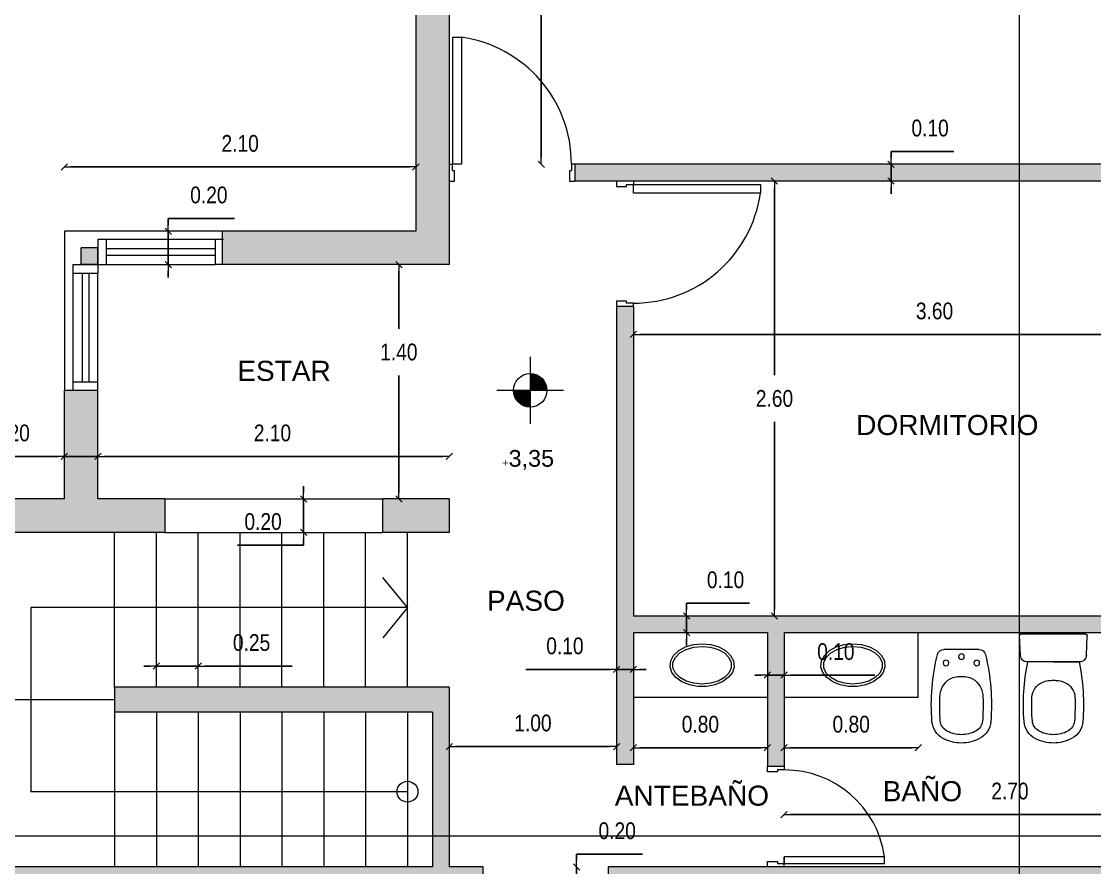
# Model space of a CAD drawing. Header units: millimetres. Extents: x 337 to 1167, y 242 to 575.
# Drawn here: x 545.56 to 551.97, y 298.51 to 303.57 of the extents above; entities that cross this region are included whole.
import ezdxf

# ---------------------------------------------------------------- set-up
doc = ezdxf.new("R2010")
doc.units = ezdxf.units.MM
doc.layers.get('0').update_dxf_attribs({"lineweight": 5})
doc.layers.get('Defpoints').update_dxf_attribs({"lineweight": 5})
for name, color, linetype, lineweight in [('0-PB-SANITARIOS', 9, 'Continuous', 5), ('01', 1, 'Continuous', 5), ('cotas', 7, 'Continuous', 5), ('MUROS', 4, 'Continuous', 20), ('PRESENTACION ANTEPROYECTO', 7, 'Continuous', 5), ('sanitarios', 1, 'Continuous', 5), ('trama', 9, 'Continuous', 25)]:
    doc.layers.add(name, color=color, linetype=linetype, lineweight=lineweight)
doc.styles.add('GENERATED_STYLE_13', font='')
doc.styles.add('GENERATED_STYLE_14', font='arial.ttf')
doc.styles.get('GENERATED_STYLE_13').set_extended_font_data('Arial Narrow Occidental')
doc.dimstyles.new('Dimstyle_92', dxfattribs={"dimtxt": 0.1, "dimasz": 0.038, "dimexe": 0.18, "dimexo": 0, "dimgap": 0.09, "dimtad": 1, "dimtih": 1, "dimtoh": 1, "dimzin": 0, "dimdsep": 46, "dimtxsty": 'GENERATED_STYLE_13', "dimblk": 'ARROWHEAD_6', "dimblk1": 'ARROWHEAD_6', "dimblk2": 'ARROWHEAD_6', "dimcen": 0.09, "dimse1": 1, "dimse2": 1, "dimclrd": 252, "dimclre": 252, "dimclrt": 252, "dimadec": 0, "dimazin": 0, "dimtfac": 1, "dimtdec": 4, "dimtmove": 0, "dimatfit": 3, "dimfxl": 1, "dimtolj": 1, "dimtzin": 0, "dimarcsym": 0})

# ---------------------------------------------------------------- blocks, each defined once
blk = doc.blocks.new('ARROWHEAD_6')
at = {"color": 0, "linetype": 'Continuous'}
for p, q in [((0, 0), (-1, 0)), ((-0.5, -0.5), (0.5, 0.5))]:
    blk.add_line(p, q, dxfattribs=at)
blk = doc.blocks.new('*D202')
at = {"layer": 'cotas', "color": 252, "lineweight": -2, "transparency": 16777216}
blk.add_line((546.0511, 300.97), (548.0751, 300.97), dxfattribs=at)
at = {"layer": 'Defpoints', "color": 0, "transparency": 16777216}
for p in [(548.1131, 300.97), (546.0131, 300.7544), (548.1131, 300.7164)]:
    blk.add_point(p, dxfattribs=at)
at = {"layer": 'cotas', "color": 252, "lineweight": -2, "transparency": 16777216, "xscale": 0.03800000000000001, "yscale": 0.03800000000000001, "zscale": 0.03800000000000001, "rotation": 180}
blk.add_blockref('ARROWHEAD_6', (546.0131, 300.97), dxfattribs=at)
at = {"layer": 'cotas', "color": 252, "lineweight": -2, "transparency": 16777216, "xscale": 0.03800000000000001, "yscale": 0.03800000000000001, "zscale": 0.03800000000000001}
blk.add_blockref('ARROWHEAD_6', (548.1131, 300.97), dxfattribs=at)
at = {"layer": 'cotas', "color": 252, "transparency": 16777216, "insert": (547.0561, 301.11), "char_height": 0.1, "attachment_point": 5, "style": 'GENERATED_STYLE_13'}
blk.add_mtext('\\A1;2.10', dxfattribs=at)
blk = doc.blocks.new('*D204')
at = {"layer": 'cotas', "color": 252, "lineweight": -2, "transparency": 16777216}
for p, q in [((543.7239, 305.3784), (543.7239, 304.0064)), ((543.7239, 302.3544), (543.7239, 303.7264))]:
    blk.add_line(p, q, dxfattribs=at)
at = {"layer": 'Defpoints', "color": 0, "transparency": 16777216}
for p in [(547.8131, 305.4164), (543.7239, 302.3164), (547.9131, 302.3164)]:
    blk.add_point(p, dxfattribs=at)
at = {"layer": 'cotas', "color": 252, "lineweight": -2, "transparency": 16777216, "xscale": 0.03800000000000001, "yscale": 0.03800000000000001, "zscale": 0.03800000000000001}
for p, rotation in [((543.7239, 305.4164), 90), ((543.7239, 302.3164), 270)]:
    blk.add_blockref('ARROWHEAD_6', p, dxfattribs=dict(at, rotation=rotation))
at = {"layer": 'cotas', "color": 252, "transparency": 16777216, "insert": (543.7239, 303.8664), "char_height": 0.1, "attachment_point": 5, "style": 'GENERATED_STYLE_13'}
blk.add_mtext('\\A1;3.10', dxfattribs=at)
blk = doc.blocks.new('*D206')
at = {"layer": 'cotas', "color": 252, "lineweight": -2, "transparency": 16777216}
for p, q in [((550.0566, 302.5784), (550.0566, 301.4564)), ((550.0566, 300.0544), (550.0566, 301.1764))]:
    blk.add_line(p, q, dxfattribs=at)
at = {"layer": 'Defpoints', "color": 0, "transparency": 16777216}
for p in [(549.1131, 302.6164), (549.2131, 300.0164), (550.0566, 300.0164)]:
    blk.add_point(p, dxfattribs=at)
at = {"layer": 'cotas', "color": 252, "lineweight": -2, "transparency": 16777216, "xscale": 0.03800000000000001, "yscale": 0.03800000000000001, "zscale": 0.03800000000000001}
for p, rotation in [((550.0566, 302.6164), 90), ((550.0566, 300.0164), 270)]:
    blk.add_blockref('ARROWHEAD_6', p, dxfattribs=dict(at, rotation=rotation))
at = {"layer": 'cotas', "color": 252, "transparency": 16777216, "insert": (550.0566, 301.3164), "char_height": 0.1, "attachment_point": 5, "style": 'GENERATED_STYLE_13'}
blk.add_mtext('\\A1;2.60', dxfattribs=at)
blk = doc.blocks.new('*D226')
at = {"layer": 'cotas', "color": 252, "lineweight": -2, "transparency": 16777216}
for p, q in [((548.663, 305.2284), (548.663, 304.1314)), ((548.663, 302.7544), (548.663, 303.8514))]:
    blk.add_line(p, q, dxfattribs=at)
at = {"layer": 'Defpoints', "color": 0, "transparency": 16777216}
for p in [(548.1131, 305.2664), (548.663, 302.7164), (549.1131, 302.7164)]:
    blk.add_point(p, dxfattribs=at)
at = {"layer": 'cotas', "color": 252, "lineweight": -2, "transparency": 16777216, "xscale": 0.03800000000000001, "yscale": 0.03800000000000001, "zscale": 0.03800000000000001}
for p, rotation in [((548.663, 305.2664), 90), ((548.663, 302.7164), 270)]:
    blk.add_blockref('ARROWHEAD_6', p, dxfattribs=dict(at, rotation=rotation))
at = {"layer": 'cotas', "color": 252, "transparency": 16777216, "insert": (548.663, 303.9914), "char_height": 0.1, "attachment_point": 5, "style": 'GENERATED_STYLE_13'}
blk.add_mtext('\\A1;2.55', dxfattribs=at)
blk = doc.blocks.new('*D207')
at = {"layer": 'cotas', "color": 252, "lineweight": -2, "transparency": 16777216}
blk.add_line((549.2511, 301.6991), (552.7751, 301.6991), dxfattribs=at)
at = {"layer": 'Defpoints', "color": 0, "transparency": 16777216}
for p in [(552.8131, 301.6991), (549.2131, 301.1664), (552.8131, 300.0164)]:
    blk.add_point(p, dxfattribs=at)
at = {"layer": 'cotas', "color": 252, "lineweight": -2, "transparency": 16777216, "xscale": 0.03800000000000001, "yscale": 0.03800000000000001, "zscale": 0.03800000000000001, "rotation": 180}
blk.add_blockref('ARROWHEAD_6', (549.2131, 301.6991), dxfattribs=at)
at = {"layer": 'cotas', "color": 252, "lineweight": -2, "transparency": 16777216, "xscale": 0.03800000000000001, "yscale": 0.03800000000000001, "zscale": 0.03800000000000001}
blk.add_blockref('ARROWHEAD_6', (552.8131, 301.6991), dxfattribs=at)
at = {"layer": 'cotas', "color": 252, "transparency": 16777216, "insert": (551.0131, 301.8391), "char_height": 0.1, "attachment_point": 5, "style": 'GENERATED_STYLE_13'}
blk.add_mtext('\\A1;3.60', dxfattribs=at)
blk = doc.blocks.new('IM-BE')
at = {"linetype": 'Continuous'}
for p, q in [((0.1568, 0.165), (-0.1568, 0.165)), ((0, 0.165), (0.1568, 0.165)), ((-0.4455, 0.09), (-0.6545, 0.09)), ((-0.1967, 0.1268), (-0.2021, 0.0084)), ((0.1967, 0.1268), (0.1969, 0.1231)), ((0.1969, 0.1231), (0.1994, 0.068)), ((0.1994, 0.068), (0.2021, 0.0084)), ((0.1941, 0), (-0.1941, 0))]:
    blk.add_line(p, q, dxfattribs=at)
for centre in [(-0.642, 0.1715), (-0.55, 0.134), (-0.458, 0.1715)]:
    blk.add_circle(centre, 0.017, dxfattribs=at)
for centre, radius, start, end in [((-0.55, 0.4146), 0.2354, 90, 117.58575), ((-0.55, 0.4146), 0.2354, 62.41425, 90), ((0, 0.4146), 0.2354, 90, 117.58575), ((0, 0.4146), 0.2354, 62.41425, 90), ((-0.6011, 0.5125), 0.125, 117.58575, 175.50719), ((-0.6011, 0.5125), 0.075, 117.58575, 175.50719), ((-0.55, 0.4146), 0.1854, 90, 117.58575), ((-0.55, 0.4146), 0.1854, 62.41425, 90), ((-0.4989, 0.5125), 0.075, 4.49281, 62.41425), ((-0.4989, 0.5125), 0.125, 4.49281, 62.41425), ((-0.0511, 0.5125), 0.125, 117.58575, 175.50719), ((-0.0511, 0.5125), 0.075, 117.58575, 175.50719), ((0, 0.4146), 0.1854, 90, 117.58575), ((0, 0.4146), 0.1854, 62.41425, 90), ((0.0511, 0.5125), 0.075, 4.49281, 62.41425), ((0.0511, 0.5125), 0.125, 4.49281, 62.41425), ((0.5445, 0.4224), 1.2742, 175.50719, 193.70649), ((0.5445, 0.4224), 1.2242, 175.50719, 182.14249), ((-1.6445, 0.4224), 1.2242, 357.85751, 4.49281), ((-1.6445, 0.4224), 1.2742, 346.29351, 4.49281), ((1.0945, 0.4224), 1.2742, 175.50719, 191.65631), ((1.0945, 0.4224), 1.2242, 175.50719, 182.14249), ((0.0137, 0.3963), 0.1205, 263.46904, 263.46904), ((0.0137, 0.3963), 0.1205, 270.09166, 270.09166), ((-1.0945, 0.4224), 1.2242, 357.85751, 4.49281), ((-1.0945, 0.4224), 1.2742, 348.34369, 4.49281), ((-0.5478, 0.3767), 0.131, 180, 238.17673), ((-0.5522, 0.3767), 0.131, 301.82327, 0), ((-0.0277, 0.3814), 0.1012, 182.70725, 247.23206), ((0.0277, 0.3814), 0.1012, 292.76794, 357.29275), ((-0.5637, 0.3735), 0.1205, 243.79777, 262.03889), ((-0.5363, 0.3735), 0.1205, 277.96111, 296.20223), ((-0.0137, 0.3963), 0.1205, 243.79777, 262.03889), ((-0.001, 0.4732), 0.1984, 261.49411, 270.29901), ((0.001, 0.4732), 0.1984, 269.70099, 278.50589), ((0.0137, 0.3963), 0.1205, 277.96111, 296.20223), ((-0.551, 0.4504), 0.1984, 261.49411, 270.29901), ((-0.549, 0.4504), 0.1984, 269.70099, 278.50589), ((-0.1568, 0.125), 0.04, 90, 177.39744), ((0.1568, 0.125), 0.04, 54.11576, 90), ((0.1568, 0.125), 0.04, 51.70095, 54.11576), ((0.1568, 0.125), 0.04, 42.18515, 51.70095), ((0.1568, 0.125), 0.04, 2.60256, 42.18515), ((-0.6545, 0.13), 0.04, 193.70649, 270), ((-0.4455, 0.13), 0.04, 270, 346.29351), ((-0.1941, 0.008), 0.008, 177.39744, 270), ((0.1941, 0.008), 0.008, 270, 355.88901), ((0.1941, 0.008), 0.008, 355.88901, 2.60256)]:
    blk.add_arc(centre, radius, start, end, dxfattribs=at)
blk = doc.blocks.new('*D198')
at = {"layer": 'cotas', "color": 252, "lineweight": -2, "transparency": 16777216}
blk.add_line((550.1524, 298.8297), (552.7751, 298.8297), dxfattribs=at)
at = {"layer": 'Defpoints', "color": 0, "transparency": 16777216}
for p in [(550.1144, 299.9164), (552.8131, 299.9164), (552.8131, 298.8297)]:
    blk.add_point(p, dxfattribs=at)
at = {"layer": 'cotas', "color": 252, "lineweight": -2, "transparency": 16777216, "xscale": 0.03800000000000001, "yscale": 0.03800000000000001, "zscale": 0.03800000000000001, "rotation": 180}
blk.add_blockref('ARROWHEAD_6', (550.1144, 298.8297), dxfattribs=at)
at = {"layer": 'cotas', "color": 252, "lineweight": -2, "transparency": 16777216, "xscale": 0.03800000000000001, "yscale": 0.03800000000000001, "zscale": 0.03800000000000001}
blk.add_blockref('ARROWHEAD_6', (552.8131, 298.8297), dxfattribs=at)
at = {"layer": 'cotas', "color": 252, "transparency": 16777216, "insert": (551.4637, 298.9697), "char_height": 0.1, "attachment_point": 5, "style": 'GENERATED_STYLE_13'}
blk.add_mtext('\\A1;2.70', dxfattribs=at)
blk = doc.blocks.new('*D199')
at = {"layer": 'cotas', "color": 252, "lineweight": -2, "transparency": 16777216}
for p, q in [((547.8116, 302.0784), (547.8116, 301.7338)), ((547.8116, 300.7544), (547.8116, 301.4538))]:
    blk.add_line(p, q, dxfattribs=at)
at = {"layer": 'Defpoints', "color": 0, "transparency": 16777216}
for p in [(546.0131, 302.1164), (546.0131, 300.7164), (547.8116, 300.7164)]:
    blk.add_point(p, dxfattribs=at)
at = {"layer": 'cotas', "color": 252, "lineweight": -2, "transparency": 16777216, "xscale": 0.03800000000000001, "yscale": 0.03800000000000001, "zscale": 0.03800000000000001}
for p, rotation in [((547.8116, 302.1164), 90), ((547.8116, 300.7164), 270)]:
    blk.add_blockref('ARROWHEAD_6', p, dxfattribs=dict(at, rotation=rotation))
at = {"layer": 'cotas', "color": 252, "transparency": 16777216, "insert": (547.8116, 301.5938), "char_height": 0.1, "attachment_point": 5, "style": 'GENERATED_STYLE_13'}
blk.add_mtext('\\A1;1.40', dxfattribs=at)
blk = doc.blocks.new('*D210')
at = {"layer": 'cotas', "color": 252, "lineweight": -2, "transparency": 16777216}
blk.add_line((549.2511, 299.2293), (549.9764, 299.2293), dxfattribs=at)
at = {"layer": 'Defpoints', "color": 0, "transparency": 16777216}
for p in [(549.2131, 299.9164), (550.0144, 299.9164), (550.0144, 299.2293)]:
    blk.add_point(p, dxfattribs=at)
at = {"layer": 'cotas', "color": 252, "lineweight": -2, "transparency": 16777216, "xscale": 0.03800000000000001, "yscale": 0.03800000000000001, "zscale": 0.03800000000000001, "rotation": 180}
blk.add_blockref('ARROWHEAD_6', (549.2131, 299.2293), dxfattribs=at)
at = {"layer": 'cotas', "color": 252, "lineweight": -2, "transparency": 16777216, "xscale": 0.03800000000000001, "yscale": 0.03800000000000001, "zscale": 0.03800000000000001}
blk.add_blockref('ARROWHEAD_6', (550.0144, 299.2293), dxfattribs=at)
at = {"layer": 'cotas', "color": 252, "transparency": 16777216, "insert": (549.6137, 299.3693), "char_height": 0.1, "attachment_point": 5, "style": 'GENERATED_STYLE_13'}
blk.add_mtext('\\A1;0.80', dxfattribs=at)
blk = doc.blocks.new('*D211')
at = {"layer": 'cotas', "color": 252, "lineweight": -2, "transparency": 16777216}
blk.add_line((550.1524, 299.2293), (550.8777, 299.2293), dxfattribs=at)
at = {"layer": 'Defpoints', "color": 0, "transparency": 16777216}
for p in [(550.1144, 299.9164), (550.9157, 299.9164), (550.9157, 299.2293)]:
    blk.add_point(p, dxfattribs=at)
at = {"layer": 'cotas', "color": 252, "lineweight": -2, "transparency": 16777216, "xscale": 0.03800000000000001, "yscale": 0.03800000000000001, "zscale": 0.03800000000000001, "rotation": 180}
blk.add_blockref('ARROWHEAD_6', (550.1144, 299.2293), dxfattribs=at)
at = {"layer": 'cotas', "color": 252, "lineweight": -2, "transparency": 16777216, "xscale": 0.03800000000000001, "yscale": 0.03800000000000001, "zscale": 0.03800000000000001}
blk.add_blockref('ARROWHEAD_6', (550.9157, 299.2293), dxfattribs=at)
at = {"layer": 'cotas', "color": 252, "transparency": 16777216, "insert": (550.5151, 299.3693), "char_height": 0.1, "attachment_point": 5, "style": 'GENERATED_STYLE_13'}
blk.add_mtext('\\A1;0.80', dxfattribs=at)
blk = doc.blocks.new('*D238')
at = {"layer": 'cotas', "color": 252, "lineweight": -2, "transparency": 16777216}
blk.add_line((548.1511, 299.2364), (549.0751, 299.2364), dxfattribs=at)
at = {"layer": 'Defpoints', "color": 0, "transparency": 16777216}
for p in [(549.1131, 299.2364), (549.1131, 299.1283), (548.1131, 298.5164)]:
    blk.add_point(p, dxfattribs=at)
at = {"layer": 'cotas', "color": 252, "lineweight": -2, "transparency": 16777216, "xscale": 0.03800000000000001, "yscale": 0.03800000000000001, "zscale": 0.03800000000000001, "rotation": 180}
blk.add_blockref('ARROWHEAD_6', (548.1131, 299.2364), dxfattribs=at)
at = {"layer": 'cotas', "color": 252, "lineweight": -2, "transparency": 16777216, "xscale": 0.03800000000000001, "yscale": 0.03800000000000001, "zscale": 0.03800000000000001}
blk.add_blockref('ARROWHEAD_6', (549.1131, 299.2364), dxfattribs=at)
at = {"layer": 'cotas', "color": 252, "transparency": 16777216, "insert": (548.6131, 299.3764), "char_height": 0.1, "attachment_point": 5, "style": 'GENERATED_STYLE_13'}
blk.add_mtext('\\A1;1.00', dxfattribs=at)
blk = doc.blocks.new('*D244')
at = {"layer": 'cotas', "color": 252, "lineweight": -2, "transparency": 16777216}
for p, q in [((543.7239, 302.2784), (543.7239, 301.6564)), ((543.7239, 300.7544), (543.7239, 301.3764))]:
    blk.add_line(p, q, dxfattribs=at)
at = {"layer": 'Defpoints', "color": 0, "transparency": 16777216}
for p in [(545.8131, 302.3164), (543.7239, 300.7164), (545.8131, 300.7164)]:
    blk.add_point(p, dxfattribs=at)
at = {"layer": 'cotas', "color": 252, "lineweight": -2, "transparency": 16777216, "xscale": 0.03800000000000001, "yscale": 0.03800000000000001, "zscale": 0.03800000000000001}
for p, rotation in [((543.7239, 302.3164), 90), ((543.7239, 300.7164), 270)]:
    blk.add_blockref('ARROWHEAD_6', p, dxfattribs=dict(at, rotation=rotation))
at = {"layer": 'cotas', "color": 252, "transparency": 16777216, "insert": (543.7239, 301.5164), "char_height": 0.1, "attachment_point": 5, "style": 'GENERATED_STYLE_13'}
blk.add_mtext('\\A1;1.60', dxfattribs=at)
blk = doc.blocks.new('*D398')
at = {"layer": 'cotas', "color": 252, "lineweight": -2, "transparency": 16777216}
for p, q in [((546.3251, 299.7172), (546.2871, 299.7172)), ((546.3631, 299.7172), (546.6131, 299.7172)), ((546.6511, 299.7172), (547.1738, 299.7172))]:
    blk.add_line(p, q, dxfattribs=at)
at = {"layer": 'Defpoints', "color": 0, "transparency": 16777216}
for p in [(546.6131, 299.7172), (546.3631, 299.5914), (546.6131, 299.5914)]:
    blk.add_point(p, dxfattribs=at)
at = {"layer": 'cotas', "color": 252, "lineweight": -2, "transparency": 16777216, "xscale": 0.03800000000000001, "yscale": 0.03800000000000001, "zscale": 0.03800000000000001}
blk.add_blockref('ARROWHEAD_6', (546.3631, 299.7172), dxfattribs=at)
at = {"layer": 'cotas', "color": 252, "lineweight": -2, "transparency": 16777216, "xscale": 0.03800000000000001, "yscale": 0.03800000000000001, "zscale": 0.03800000000000001, "rotation": 180}
blk.add_blockref('ARROWHEAD_6', (546.6131, 299.7172), dxfattribs=at)
at = {"layer": 'cotas', "color": 252, "transparency": 16777216, "insert": (546.9315, 299.8572), "char_height": 0.1, "attachment_point": 5, "style": 'GENERATED_STYLE_13'}
blk.add_mtext('\\A1;0.25', dxfattribs=at)
blk = doc.blocks.new('*D544')
at = {"layer": 'cotas', "color": 252, "lineweight": -2, "transparency": 16777216}
blk.add_line((545.8511, 302.7007), (547.8751, 302.7007), dxfattribs=at)
at = {"layer": 'Defpoints', "color": 0, "transparency": 16777216}
for p in [(547.9131, 302.7007), (545.8131, 302.3164), (547.9131, 302.3164)]:
    blk.add_point(p, dxfattribs=at)
at = {"layer": 'cotas', "color": 252, "lineweight": -2, "transparency": 16777216, "xscale": 0.03800000000000001, "yscale": 0.03800000000000001, "zscale": 0.03800000000000001, "rotation": 180}
blk.add_blockref('ARROWHEAD_6', (545.8131, 302.7007), dxfattribs=at)
at = {"layer": 'cotas', "color": 252, "lineweight": -2, "transparency": 16777216, "xscale": 0.03800000000000001, "yscale": 0.03800000000000001, "zscale": 0.03800000000000001}
blk.add_blockref('ARROWHEAD_6', (547.9131, 302.7007), dxfattribs=at)
at = {"layer": 'cotas', "color": 252, "transparency": 16777216, "insert": (546.8631, 302.8407), "char_height": 0.1, "attachment_point": 5, "style": 'GENERATED_STYLE_13'}
blk.add_mtext('\\A1;2.10', dxfattribs=at)
blk = doc.blocks.new('*D545')
at = {"layer": 'cotas', "color": 252, "lineweight": -2, "transparency": 16777216}
for p, q in [((545.7751, 300.97), (545.2523, 300.97)), ((546.0131, 300.97), (545.8131, 300.97)), ((546.0511, 300.97), (546.0891, 300.97))]:
    blk.add_line(p, q, dxfattribs=at)
at = {"layer": 'Defpoints', "color": 0, "transparency": 16777216}
for p in [(545.8131, 300.97), (545.8131, 300.7164), (546.0131, 300.7164)]:
    blk.add_point(p, dxfattribs=at)
at = {"layer": 'cotas', "color": 252, "lineweight": -2, "transparency": 16777216, "xscale": 0.03800000000000001, "yscale": 0.03800000000000001, "zscale": 0.03800000000000001}
blk.add_blockref('ARROWHEAD_6', (545.8131, 300.97), dxfattribs=at)
at = {"layer": 'cotas', "color": 252, "lineweight": -2, "transparency": 16777216, "xscale": 0.03800000000000001, "yscale": 0.03800000000000001, "zscale": 0.03800000000000001, "rotation": 180}
blk.add_blockref('ARROWHEAD_6', (546.0131, 300.97), dxfattribs=at)
at = {"layer": 'cotas', "color": 252, "transparency": 16777216, "insert": (545.4947, 301.11), "char_height": 0.1, "attachment_point": 5, "style": 'GENERATED_STYLE_13'}
blk.add_mtext('\\A1;0.20', dxfattribs=at)
blk = doc.blocks.new('*D547')
at = {"layer": 'cotas', "color": 252, "lineweight": -2, "transparency": 16777216}
for p, q in [((547.2425, 300.7544), (547.2425, 300.7924)), ((547.2425, 300.7164), (547.2425, 300.5164)), ((547.2425, 300.4784), (547.2425, 300.4404)), ((547.2425, 300.4404), (546.8478, 300.4404))]:
    blk.add_line(p, q, dxfattribs=at)
at = {"layer": 'Defpoints', "color": 0, "transparency": 16777216}
for p in [(548.1131, 300.7164), (547.2425, 300.5164), (548.1131, 300.5164)]:
    blk.add_point(p, dxfattribs=at)
at = {"layer": 'cotas', "color": 252, "lineweight": -2, "transparency": 16777216, "xscale": 0.03800000000000001, "yscale": 0.03800000000000001, "zscale": 0.03800000000000001}
for p, rotation in [((547.2425, 300.7164), 270), ((547.2425, 300.5164), 90)]:
    blk.add_blockref('ARROWHEAD_6', p, dxfattribs=dict(at, rotation=rotation))
at = {"layer": 'cotas', "color": 252, "transparency": 16777216, "insert": (547.0001, 300.5804), "char_height": 0.1, "attachment_point": 5, "style": 'GENERATED_STYLE_13'}
blk.add_mtext('\\A1;0.20', dxfattribs=at)
blk = doc.blocks.new('*D548')
at = {"layer": 'cotas', "color": 252, "lineweight": -2, "transparency": 16777216}
for p, q in [((548.8741, 298.5544), (548.8741, 298.5924)), ((548.8741, 298.5924), (549.2688, 298.5924)), ((548.8741, 298.3164), (548.8741, 298.5164)), ((548.8741, 298.2784), (548.8741, 298.2404))]:
    blk.add_line(p, q, dxfattribs=at)
at = {"layer": 'Defpoints', "color": 0, "transparency": 16777216}
for p in [(548.8741, 298.5164), (549.0631, 298.5164), (549.0631, 298.3164)]:
    blk.add_point(p, dxfattribs=at)
at = {"layer": 'cotas', "color": 252, "lineweight": -2, "transparency": 16777216, "xscale": 0.03800000000000001, "yscale": 0.03800000000000001, "zscale": 0.03800000000000001}
for p, rotation in [((548.8741, 298.5164), 270), ((548.8741, 298.3164), 90)]:
    blk.add_blockref('ARROWHEAD_6', p, dxfattribs=dict(at, rotation=rotation))
at = {"layer": 'cotas', "color": 252, "transparency": 16777216, "insert": (549.1165, 298.7324), "char_height": 0.1, "attachment_point": 5, "style": 'GENERATED_STYLE_13'}
blk.add_mtext('\\A1;0.20', dxfattribs=at)
blk = doc.blocks.new('*D549')
at = {"layer": 'cotas', "color": 252, "lineweight": -2, "transparency": 16777216}
for p, q in [((549.0751, 299.6973), (548.5714, 299.6973)), ((549.2131, 299.6973), (549.1131, 299.6973)), ((549.2511, 299.6973), (549.2891, 299.6973))]:
    blk.add_line(p, q, dxfattribs=at)
at = {"layer": 'Defpoints', "color": 0, "transparency": 16777216}
for p in [(549.1131, 299.6973), (549.2131, 299.2293), (549.1131, 299.1283)]:
    blk.add_point(p, dxfattribs=at)
at = {"layer": 'cotas', "color": 252, "lineweight": -2, "transparency": 16777216, "xscale": 0.03800000000000001, "yscale": 0.03800000000000001, "zscale": 0.03800000000000001}
blk.add_blockref('ARROWHEAD_6', (549.1131, 299.6973), dxfattribs=at)
at = {"layer": 'cotas', "color": 252, "lineweight": -2, "transparency": 16777216, "xscale": 0.03800000000000001, "yscale": 0.03800000000000001, "zscale": 0.03800000000000001, "rotation": 180}
blk.add_blockref('ARROWHEAD_6', (549.2131, 299.6973), dxfattribs=at)
at = {"layer": 'cotas', "color": 252, "transparency": 16777216, "insert": (548.8042, 299.8373), "char_height": 0.1, "attachment_point": 5, "style": 'GENERATED_STYLE_13'}
blk.add_mtext('\\A1;0.10', dxfattribs=at)
blk = doc.blocks.new('*D550')
at = {"layer": 'cotas', "color": 252, "lineweight": -2, "transparency": 16777216}
for p, q in [((549.9764, 299.663), (549.9384, 299.663)), ((550.0144, 299.663), (550.1144, 299.663)), ((550.1524, 299.663), (550.6561, 299.663))]:
    blk.add_line(p, q, dxfattribs=at)
at = {"layer": 'Defpoints', "color": 0, "transparency": 16777216}
for p in [(550.1144, 299.663), (550.0144, 299.1164), (550.1144, 299.1164)]:
    blk.add_point(p, dxfattribs=at)
at = {"layer": 'cotas', "color": 252, "lineweight": -2, "transparency": 16777216, "xscale": 0.03800000000000001, "yscale": 0.03800000000000001, "zscale": 0.03800000000000001}
blk.add_blockref('ARROWHEAD_6', (550.0144, 299.663), dxfattribs=at)
at = {"layer": 'cotas', "color": 252, "lineweight": -2, "transparency": 16777216, "xscale": 0.03800000000000001, "yscale": 0.03800000000000001, "zscale": 0.03800000000000001, "rotation": 180}
blk.add_blockref('ARROWHEAD_6', (550.1144, 299.663), dxfattribs=at)
at = {"layer": 'cotas', "color": 252, "transparency": 16777216, "insert": (550.4233, 299.803), "char_height": 0.1, "attachment_point": 5, "style": 'GENERATED_STYLE_13'}
blk.add_mtext('\\A1;0.10', dxfattribs=at)
blk = doc.blocks.new('*D551')
at = {"layer": 'cotas', "color": 252, "lineweight": -2, "transparency": 16777216}
for p, q in [((549.5313, 300.0544), (549.5313, 300.0924)), ((549.5313, 300.0924), (549.907, 300.0924)), ((549.5313, 299.9164), (549.5313, 300.0164)), ((549.5313, 299.8784), (549.5313, 299.8404))]:
    blk.add_line(p, q, dxfattribs=at)
at = {"layer": 'Defpoints', "color": 0, "transparency": 16777216}
for p in [(549.2131, 300.0164), (549.5313, 300.0164), (549.2131, 299.9164)]:
    blk.add_point(p, dxfattribs=at)
at = {"layer": 'cotas', "color": 252, "lineweight": -2, "transparency": 16777216, "xscale": 0.03800000000000001, "yscale": 0.03800000000000001, "zscale": 0.03800000000000001}
for p, rotation in [((549.5313, 300.0164), 270), ((549.5313, 299.9164), 90)]:
    blk.add_blockref('ARROWHEAD_6', p, dxfattribs=dict(at, rotation=rotation))
at = {"layer": 'cotas', "color": 252, "transparency": 16777216, "insert": (549.7642, 300.2324), "char_height": 0.1, "attachment_point": 5, "style": 'GENERATED_STYLE_13'}
blk.add_mtext('\\A1;0.10', dxfattribs=at)
blk = doc.blocks.new('*D552')
at = {"layer": 'cotas', "color": 252, "lineweight": -2, "transparency": 16777216}
for p, q in [((550.7536, 302.7544), (550.7536, 302.7924)), ((550.7536, 302.7924), (551.1293, 302.7924)), ((550.7536, 302.6164), (550.7536, 302.7164)), ((550.7536, 302.5784), (550.7536, 302.5404))]:
    blk.add_line(p, q, dxfattribs=at)
at = {"layer": 'Defpoints', "color": 0, "transparency": 16777216}
for p in [(550.7536, 302.7164), (552.1131, 302.7164), (552.1131, 302.6164)]:
    blk.add_point(p, dxfattribs=at)
at = {"layer": 'cotas', "color": 252, "lineweight": -2, "transparency": 16777216, "xscale": 0.03800000000000001, "yscale": 0.03800000000000001, "zscale": 0.03800000000000001}
for p, rotation in [((550.7536, 302.7164), 270), ((550.7536, 302.6164), 90)]:
    blk.add_blockref('ARROWHEAD_6', p, dxfattribs=dict(at, rotation=rotation))
at = {"layer": 'cotas', "color": 252, "transparency": 16777216, "insert": (550.9865, 302.9324), "char_height": 0.1, "attachment_point": 5, "style": 'GENERATED_STYLE_13'}
blk.add_mtext('\\A1;0.10', dxfattribs=at)
blk = doc.blocks.new('*D565')
at = {"layer": 'cotas', "color": 252, "lineweight": -2, "transparency": 16777216}
for p, q in [((546.4338, 302.3544), (546.4338, 302.3924)), ((546.4338, 302.3924), (546.8286, 302.3924)), ((546.4338, 302.1164), (546.4338, 302.3164)), ((546.4338, 302.0784), (546.4338, 302.0404))]:
    blk.add_line(p, q, dxfattribs=at)
at = {"layer": 'Defpoints', "color": 0, "transparency": 16777216}
for p in [(546.4338, 302.3164), (546.7552, 302.3164), (546.7552, 302.1164)]:
    blk.add_point(p, dxfattribs=at)
at = {"layer": 'cotas', "color": 252, "lineweight": -2, "transparency": 16777216, "xscale": 0.03800000000000001, "yscale": 0.03800000000000001, "zscale": 0.03800000000000001}
for p, rotation in [((546.4338, 302.3164), 270), ((546.4338, 302.1164), 90)]:
    blk.add_blockref('ARROWHEAD_6', p, dxfattribs=dict(at, rotation=rotation))
at = {"layer": 'cotas', "color": 252, "transparency": 16777216, "insert": (546.6762, 302.5324), "char_height": 0.1, "attachment_point": 5, "style": 'GENERATED_STYLE_13'}
blk.add_mtext('\\A1;0.20', dxfattribs=at)

msp = doc.modelspace()

# ---------------------------------------------------------------- hatches: boundary and pattern name
at = {"layer": 'trama'}
h = msp.add_hatch(dxfattribs=at)
h.set_pattern_fill('AR-SAND', color=3, scale=0.005, style=0)
h.paths.add_polyline_path([(548.1131, 303.6643), (547.9131, 303.6643), (547.9131, 302.3164), (546.7552, 302.3164), (546.7552, 302.1164), (548.1131, 302.1164)])
h.paths.add_polyline_path([(548.1131, 304.2643), (547.9131, 304.2643), (547.9131, 303.9643), (548.1131, 303.9643)])
h.paths.add_polyline_path([(551.5198, 305.4164), (547.9131, 305.4164), (547.9131, 304.5643), (548.1131, 304.5643), (548.1131, 305.2664), (551.5198, 305.2664)])
h.paths.add_polyline_path([(551.5198, 305.5664), (547.9131, 305.5664), (547.9131, 305.4164), (551.5198, 305.4164)])
h.paths.add_polyline_path([(552.3131, 305.4164), (551.5198, 305.4164), (551.5198, 305.2664), (552.1131, 305.2664), (552.1131, 304.7994), (552.3131, 304.7994), (552.3131, 305.2664)])
h.paths.add_polyline_path([(552.3131, 305.5664), (551.5198, 305.5664), (551.5198, 305.4164), (552.3131, 305.4164)])
h.paths.add_polyline_path([(552.3131, 303.1994), (552.1131, 303.1994), (552.1131, 302.7164), (551.5198, 302.7164), (551.5198, 302.6164), (552.1131, 302.6164), (552.1131, 302.5164), (552.3131, 302.5164), (552.3131, 302.6664)])
h.paths.add_polyline_path([(551.5198, 302.7164), (548.8631, 302.7164), (548.8631, 302.6164), (551.5198, 302.6164)])
h.paths.add_polyline_path([(553.0131, 302.7164), (552.8131, 302.7164), (552.8131, 302.14), (553.0131, 302.14)])
h.paths.add_polyline_path([(546.4131, 300.7164), (546.0131, 300.7164), (546.0131, 301.3664), (545.8131, 301.3664), (545.8131, 300.7164), (544.9131, 300.7164), (544.9131, 299.9164), (545.1131, 299.9164), (545.1131, 300.5164), (546.4131, 300.5164)])
h.paths.add_polyline_path([(548.1131, 300.7164), (547.7131, 300.7164), (547.7131, 300.5164), (548.1131, 300.5164)])
h.paths.add_polyline_path([(546.0131, 302.2164), (545.9131, 302.2164), (545.9131, 302.1164), (546.0131, 302.1164)])
h.paths.add_polyline_path([(548.3131, 298.5164), (548.1131, 298.5164), (548.1131, 298.7024), (548.0131, 298.7024), (548.0131, 298.5164), (545.8968, 298.5164), (545.1131, 298.5164), (545.1131, 298.7024), (544.9131, 298.7024), (544.9131, 298.3164), (545.8131, 298.3164), (545.8131, 297.7664), (546.0131, 297.7664), (546.0131, 298.3164), (547.0131, 298.3164), (548.3131, 298.3164), (548.3131, 298.3664)])
h.paths.add_polyline_path([(545.1131, 299.1164), (544.9131, 299.1164), (544.9131, 298.7024), (545.1131, 298.7024)])
h.paths.add_polyline_path([(548.1131, 299.5914), (546.1131, 299.5914), (546.1131, 299.4414), (548.0131, 299.4414), (548.0131, 298.7024), (548.1131, 298.7024), (548.1131, 299.4414)])
h.paths.add_polyline_path([(551.5198, 300.0164), (549.2131, 300.0164), (549.2131, 301.8664), (549.1131, 301.8664), (549.1131, 299.1283), (549.2131, 299.1283), (549.2131, 299.9164), (550.0144, 299.9164), (550.0144, 299.1164), (550.1144, 299.1164), (550.1144, 299.9164), (551.5198, 299.9164)])
h.paths.add_polyline_path([(553.0131, 300.54), (552.8131, 300.54), (552.8131, 300.0164), (551.5198, 300.0164), (551.5198, 299.9164), (552.8131, 299.9164), (552.8131, 299.6533), (553.0131, 299.6533)])
h.paths.add_polyline_path([(553.0131, 298.6992), (552.8131, 298.6992), (552.8131, 298.5164), (551.5198, 298.5164), (551.5198, 298.3164), (553.0131, 298.3164)])
h.paths.add_polyline_path([(551.5198, 298.5164), (549.0631, 298.5164), (549.0631, 298.3164), (551.5198, 298.3164)])
h.paths.add_polyline_path([(553.7131, 298.5164), (553.5131, 298.5164), (553.5131, 297.7789), (553.7131, 297.7789)])
h.paths.add_polyline_path([(553.7131, 296.1789), (553.5131, 296.1789), (553.5131, 295.5664), (551.5198, 295.5664), (551.5198, 295.4164), (553.7131, 295.4164)])
h.paths.add_polyline_path([(553.7131, 295.4164), (551.5198, 295.4164), (551.5198, 295.2664), (553.7131, 295.2664)])
h.paths.add_polyline_path([(551.5198, 295.5664), (550.0131, 295.5664), (550.0131, 296.7164), (549.9131, 296.7164), (549.9131, 295.5664), (548.1131, 295.5664), (548.1131, 297.3164), (550.0131, 297.3164), (550.0131, 297.7164), (549.9131, 297.7164), (549.9131, 297.4164), (548.1131, 297.4164), (548.1131, 297.7164), (548.0131, 297.7164), (548.0131, 295.5664), (546.0131, 295.5664), (546.0131, 296.1664), (545.8131, 296.1664), (545.8131, 295.4164), (551.5198, 295.4164)])
h.paths.add_polyline_path([(551.5198, 295.4164), (545.8131, 295.4164), (545.8131, 295.2664), (551.5198, 295.2664)])

# ---------------------------------------------------------------- linework, layer by layer
at = {"layer": '01', "linetype": 'Continuous'}
for p, q in [((548.1344, 302.7164), (548.1344, 303.4756)), ((548.1344, 303.4756), (548.1851, 303.4756)), ((548.1851, 303.4756), (548.1851, 302.7164)), ((548.1131, 302.7164), (548.1331, 302.7164)), ((548.1331, 302.6764), (548.1331, 302.7164)), ((548.1851, 302.7164), (548.1344, 302.7164)), ((548.8431, 302.7164), (548.8431, 302.6764)), ((548.8631, 302.7164), (548.8431, 302.7164)), ((548.1451, 302.6764), (548.1331, 302.6764)), ((548.1451, 302.6164), (548.1451, 302.6764)), ((548.8311, 302.6764), (548.8311, 302.6164)), ((548.8431, 302.6764), (548.8311, 302.6764)), ((548.1131, 302.6164), (548.1451, 302.6164)), ((548.8311, 302.6164), (548.8631, 302.6164)), ((549.1131, 302.6164), (549.1131, 302.5844)), ((549.1131, 302.5844), (549.1731, 302.5844)), ((549.1731, 302.5964), (549.2131, 302.5964)), ((549.1731, 302.5844), (549.1731, 302.5964)), ((549.2131, 302.6164), (549.2131, 302.5964)), ((549.2131, 302.5444), (549.2131, 302.595)), ((549.2131, 302.595), (549.9723, 302.595)), ((549.9723, 302.595), (549.9723, 302.5444)), ((549.9723, 302.5444), (549.2131, 302.5444)), ((545.8131, 302.3164), (545.8131, 301.3664)), ((546.7631, 302.3164), (545.8131, 302.3164)), ((546.7131, 302.2664), (546.0131, 302.2664)), ((546.0131, 302.2664), (546.0131, 302.1164)), ((546.7131, 302.2664), (546.0631, 302.2664)), ((546.0631, 302.2664), (546.0631, 302.1164)), ((546.7631, 302.2664), (546.7131, 302.2664)), ((546.7131, 302.2664), (546.7131, 302.1164)), ((546.7132, 302.2114), (546.0631, 302.2114)), ((546.7132, 302.1714), (546.0631, 302.1714)), ((545.8631, 302.1164), (545.8631, 302.0664)), ((545.8631, 302.1164), (546.0131, 302.1164)), ((546.0131, 302.1164), (546.0131, 302.0664)), ((546.0131, 302.1164), (546.6381, 302.1164)), ((546.0631, 302.1164), (546.7131, 302.1164)), ((546.7631, 302.1164), (546.7131, 302.1164)), ((545.8631, 302.0664), (545.8631, 301.4164)), ((545.8631, 302.0664), (545.8631, 301.3664)), ((545.8631, 302.0664), (546.0131, 302.0664)), ((545.9181, 302.0665), (545.9181, 301.4164)), ((545.9581, 302.0665), (545.9581, 301.4164)), ((546.0131, 301.4164), (546.0131, 302.0664)), ((546.0131, 301.3664), (546.0131, 301.9914)), ((549.1131, 301.8984), (549.1131, 301.8664)), ((549.1731, 301.8984), (549.1131, 301.8984)), ((549.1731, 301.8864), (549.1731, 301.8984)), ((549.2131, 301.8864), (549.1731, 301.8864)), ((549.2131, 301.8664), (549.2131, 301.8864)), ((545.8631, 301.4164), (546.0131, 301.4164)), ((546.4131, 300.7164), (547.7131, 300.7164)), ((546.1131, 299.5914), (546.1131, 300.5164)), ((546.3631, 299.5914), (546.3631, 300.5164)), ((546.4131, 300.5164), (547.7131, 300.5164)), ((546.6131, 299.5914), (546.6131, 300.5164)), ((546.8631, 299.5914), (546.8631, 300.5164)), ((547.1131, 299.5914), (547.1131, 300.5164)), ((547.3631, 299.5914), (547.3631, 300.5164)), ((547.6131, 299.5914), (547.6131, 300.5164)), ((547.8631, 299.5914), (547.8631, 300.5164)), ((547.8631, 300.0664), (547.715, 300.2467)), ((547.8631, 300.0664), (545.6131, 300.0664)), ((545.6131, 300.0664), (545.6131, 298.9664)), ((547.8631, 300.0664), (547.715, 299.886)), ((546.1131, 299.5164), (545.1131, 299.5164)), ((546.1131, 299.4414), (546.1131, 298.5164)), ((546.3631, 299.4414), (546.3631, 298.5164)), ((546.6131, 299.4414), (546.6131, 298.5164)), ((546.8631, 299.4414), (546.8631, 298.5164)), ((547.1131, 299.4414), (547.1131, 298.5164)), ((547.3631, 299.4414), (547.3631, 298.5164)), ((547.6131, 299.4414), (547.6131, 298.5164)), ((547.8631, 299.4414), (547.8631, 298.5164)), ((550.0144, 299.0844), (550.0144, 299.1164)), ((550.0744, 299.0844), (550.0144, 299.0844)), ((550.0744, 299.0964), (550.0744, 299.0844)), ((550.1144, 299.0964), (550.0744, 299.0964)), ((550.1144, 299.1164), (550.1144, 299.0964)), ((545.7802, 298.9664), (545.6131, 298.9664)), ((547.8631, 298.9664), (545.6131, 298.9664)), ((550.0144, 298.5164), (550.0144, 298.5484)), ((550.0144, 298.5484), (550.0744, 298.5484)), ((550.0744, 298.5484), (550.0744, 298.5364)), ((550.1144, 298.5164), (550.1144, 298.5764)), ((550.1144, 298.5764), (550.1144, 298.5364)), ((550.7144, 298.5764), (550.1144, 298.5764)), ((550.7144, 298.5364), (550.7144, 298.5764)), ((550.0744, 298.5364), (550.1144, 298.5364)), ((550.1144, 298.5364), (550.7144, 298.5364))]:
    msp.add_line(p, q, dxfattribs=at)
msp.add_circle((547.8631, 298.9664), 0.0625, dxfattribs=at)
for centre, radius, start, end in [((548.0788, 302.7187), 0.7643, 359.82277, 82.00599), ((549.2154, 302.6507), 0.7643, 269.82277, 352.00599), ((550.1163, 298.4924), 0.604, 7.99401, 90.17723)]:
    msp.add_arc(centre, radius, start, end, dxfattribs=at)
at = {"layer": 'MUROS'}
for p, q in [((547.9131, 303.6643), (547.9131, 302.3164)), ((548.1131, 303.6643), (548.1131, 302.1164)), ((552.1131, 302.7164), (548.8631, 302.7164)), ((548.8631, 302.7164), (548.8631, 302.6164)), ((552.1131, 302.6164), (548.8631, 302.6164)), ((547.9131, 302.3164), (546.7552, 302.3164)), ((546.7552, 302.3164), (546.7552, 302.1164)), ((545.9131, 302.1164), (545.9131, 302.2164)), ((546.0131, 302.2164), (545.9131, 302.2164)), ((546.0131, 302.1164), (546.0131, 302.2164)), ((546.0131, 302.1164), (545.9131, 302.1164)), ((548.1131, 302.1164), (546.7552, 302.1164)), ((549.2131, 301.8664), (549.1131, 301.8664)), ((549.1131, 301.8664), (549.1131, 299.1283)), ((549.2131, 301.8664), (549.2131, 300.0164)), ((545.8131, 300.7164), (545.8131, 301.3664)), ((545.8131, 301.3664), (546.0131, 301.3664)), ((546.0131, 300.7164), (546.0131, 301.3664)), ((545.8131, 300.7164), (544.9131, 300.7164)), ((546.4131, 300.7164), (546.0131, 300.7164)), ((546.4131, 300.7164), (546.4131, 300.5164)), ((548.1131, 300.7164), (547.7131, 300.7164)), ((547.7131, 300.7164), (547.7131, 300.5164)), ((548.1131, 300.7164), (548.1131, 300.5164)), ((546.4131, 300.5164), (545.1131, 300.5164)), ((548.1131, 300.5164), (547.7131, 300.5164)), ((552.8131, 300.0164), (549.2131, 300.0164)), ((550.0144, 299.9164), (549.2131, 299.9164)), ((549.2131, 299.9164), (549.2131, 299.1283)), ((550.0144, 299.9164), (550.0144, 299.1164)), ((552.8131, 299.9164), (550.1144, 299.9164)), ((550.1144, 299.9164), (550.1144, 299.1164)), ((546.1131, 299.5914), (546.1131, 299.4414)), ((548.1131, 299.5914), (546.1139, 299.5914)), ((548.1131, 299.5914), (548.1131, 299.4414)), ((548.0131, 299.4414), (546.1131, 299.4414)), ((548.0131, 299.4414), (548.0131, 298.5164)), ((548.1131, 299.4414), (548.1131, 298.5164)), ((549.2131, 299.1283), (549.1131, 299.1283)), ((550.1144, 299.1164), (550.0144, 299.1164)), ((545.8968, 298.5164), (545.1131, 298.5164)), ((548.0131, 298.5164), (545.8968, 298.5164)), ((548.3131, 298.5164), (548.1131, 298.5164)), ((548.3131, 298.5164), (548.3131, 298.3664)), ((552.8131, 298.5164), (549.0631, 298.5164)), ((549.0631, 298.5164), (549.0631, 298.3164))]:
    msp.add_line(p, q, dxfattribs=at)
at = {"layer": 'PRESENTACION ANTEPROYECTO', "color": 7, "linetype": 'Continuous'}
for p, q in [((551.5198, 306.01), (551.5198, 294.6741)), ((548.5965, 301.5651), (548.5965, 301.1651)), ((548.7965, 301.3651), (548.3965, 301.3651)), ((544.2226, 298.7024), (555.8564, 298.7024)), ((544.2242, 298.7024), (553.4725, 298.7024))]:
    msp.add_line(p, q, dxfattribs=at)
at = {"layer": 'PRESENTACION ANTEPROYECTO', "color": 7, "linetype": 'Continuous', "const_width": 0.1}
for points in [[(548.5965, 301.4151, -0.414214), (548.6465, 301.3651)], [(548.5965, 301.3151, -0.414214), (548.5465, 301.3651)]]:
    msp.add_lwpolyline(points, format="xyb", dxfattribs=at)
at = {"layer": 'PRESENTACION ANTEPROYECTO', "color": 7, "linetype": 'Continuous'}
msp.add_circle((548.5965, 301.3651), 0.1, dxfattribs=at)
at = {"layer": 'sanitarios', "linetype": 'Continuous'}
for p, q in [((550.9157, 299.5299), (550.9157, 299.9164)), ((550.0144, 299.5299), (549.2131, 299.5299)), ((550.9157, 299.5299), (550.1144, 299.5299))]:
    msp.add_line(p, q, dxfattribs=at)
for points in [[(549.6242, 299.8499), (549.6759, 299.8452), (549.7238, 299.8313), (549.7643, 299.8093), (549.7944, 299.7808), (549.8119, 299.7479), (549.8155, 299.7132), (549.8049, 299.679), (549.7808, 299.6481), (549.7452, 299.6226), (549.7006, 299.6045), (549.6503, 299.5951), (549.5981, 299.5951), (549.5478, 299.6045), (549.5032, 299.6226), (549.4676, 299.6481), (549.4435, 299.679), (549.4329, 299.7132), (549.4365, 299.7479), (549.454, 299.7808), (549.4841, 299.8093), (549.5246, 299.8313), (549.5725, 299.8452)], [(549.6242, 299.8342), (549.6738, 299.8296), (549.7193, 299.8163), (549.7572, 299.7954), (549.7843, 299.7685), (549.7984, 299.7379), (549.7984, 299.7059), (549.7843, 299.6753), (549.7572, 299.6484), (549.7193, 299.6275), (549.6738, 299.6142), (549.6242, 299.6096), (549.5746, 299.6142), (549.529, 299.6275), (549.4912, 299.6484), (549.4641, 299.6753), (549.45, 299.7059), (549.45, 299.7379), (549.4641, 299.7685), (549.4912, 299.7954), (549.529, 299.8163), (549.5746, 299.8296)], [(550.5255, 299.8499), (550.5772, 299.8452), (550.6251, 299.8313), (550.6656, 299.8093), (550.6958, 299.7808), (550.7132, 299.7479), (550.7168, 299.7132), (550.7062, 299.679), (550.6822, 299.6481), (550.6465, 299.6226), (550.6019, 299.6045), (550.5516, 299.5951), (550.4994, 299.5951), (550.4491, 299.6045), (550.4045, 299.6226), (550.3689, 299.6481), (550.3449, 299.679), (550.3342, 299.7132), (550.3378, 299.7479), (550.3553, 299.7808), (550.3854, 299.8093), (550.4259, 299.8313), (550.4738, 299.8452)], [(550.5255, 299.8342), (550.5751, 299.8296), (550.6207, 299.8163), (550.6585, 299.7954), (550.6856, 299.7685), (550.6997, 299.7379), (550.6997, 299.7059), (550.6856, 299.6753), (550.6585, 299.6484), (550.6207, 299.6275), (550.5751, 299.6142), (550.5255, 299.6096), (550.4759, 299.6142), (550.4304, 299.6275), (550.3925, 299.6484), (550.3654, 299.6753), (550.3513, 299.7059), (550.3513, 299.7379), (550.3654, 299.7685), (550.3925, 299.7954), (550.4304, 299.8163), (550.4759, 299.8296)]]:
    msp.add_lwpolyline(points, close=True, dxfattribs=at)

# ---------------------------------------------------------------- block references
at = {"layer": '0-PB-SANITARIOS', "linetype": 'Continuous', "xscale": -1, "rotation": 180}
msp.add_blockref('IM-BE', (551.7237, 299.9072), dxfattribs=at)

# ---------------------------------------------------------------- texts
at = {"layer": 'PRESENTACION ANTEPROYECTO', "color": 7, "char_height": 0.12, "width": 1.349097, "attachment_point": 5, "style": 'GENERATED_STYLE_14'}
for s, insert in [('\\A1;{\\C252;ESTAR}', (547.1254, 301.481)), ('\\A1;{\\C252;DORMITORIO }', (551.0896, 301.1572)), ('\\A1;{\\C252;PASO}', (548.5711, 300.1069)), ('\\A1;{\\C252;BAÑO}', (550.9408, 298.9686)), ('\\A1;{\\C252;ANTEBAÑO}', (549.5632, 298.9419))]:
    msp.add_mtext(s, dxfattribs=dict(at, insert=insert))
at = {"layer": 'PRESENTACION ANTEPROYECTO', "color": 7, "insert": (548.7393, 301.0086), "char_height": 0.046875, "attachment_point": 3}
msp.add_mtext('{\\fArial|b0|i0|c0|p34;+\\H2.133x;3,35}', dxfattribs=at)

# ---------------------------------------------------------------- dimensions: what is measured, and where the dimension line sits
at = {"layer": 'cotas'}
for base, p1, p2, picture, middle in [((543.7239, 302.3164), (547.8131, 305.4164), (547.9131, 302.3164), '*D204', (543.7239, 303.8664)), ((548.663, 302.7164), (548.1131, 305.2664), (549.1131, 302.7164), '*D226', (548.663, 303.9914)), ((550.7536, 302.7164), (552.1131, 302.6164), (552.1131, 302.7164), '*D552', (550.9865, 302.9324)), ((546.4338, 302.3164), (546.7552, 302.1164), (546.7552, 302.3164), '*D565', (546.6762, 302.5324)), ((550.0566, 300.0164), (549.1131, 302.6164), (549.2131, 300.0164), '*D206', (550.0566, 301.3164)), ((543.7239, 300.7164), (545.8131, 302.3164), (545.8131, 300.7164), '*D244', (543.7239, 301.5164)), ((547.2425, 300.5164), (548.1131, 300.7164), (548.1131, 300.5164), '*D547', (547.0001, 300.5804)), ((549.5313, 300.0164), (549.2131, 299.9164), (549.2131, 300.0164), '*D551', (549.7642, 300.2324)), ((548.8741, 298.5164), (549.0631, 298.3164), (549.0631, 298.5164), '*D548', (549.1165, 298.7324))]:
    dim = msp.add_linear_dim(base=base, p1=p1, p2=p2, angle=90, dimstyle='Dimstyle_92', dxfattribs=at)
    dim.commit()
    dim.dimension.update_dxf_attribs({"geometry": picture, "text_midpoint": middle})
for base, p1, p2, picture, middle in [((547.9131, 302.7007), (545.8131, 302.3164), (547.9131, 302.3164), '*D544', (546.8631, 302.8407)), ((552.8131, 301.6991), (549.2131, 301.1664), (552.8131, 300.0164), '*D207', (551.0131, 301.8391)), ((545.8131, 300.97), (546.0131, 300.7164), (545.8131, 300.7164), '*D545', (545.4947, 301.11)), ((546.6131, 299.7172), (546.3631, 299.5914), (546.6131, 299.5914), '*D398', (546.9315, 299.8572)), ((549.1131, 299.6973), (549.2131, 299.2293), (549.1131, 299.1283), '*D549', (548.8042, 299.8373)), ((550.0144, 299.2293), (549.2131, 299.9164), (550.0144, 299.9164), '*D210', (549.6137, 299.3693)), ((552.8131, 298.8297), (550.1144, 299.9164), (552.8131, 299.9164), '*D198', (551.4637, 298.9697)), ((550.9157, 299.2293), (550.1144, 299.9164), (550.9157, 299.9164), '*D211', (550.5151, 299.3693)), ((550.1144, 299.663), (550.0144, 299.1164), (550.1144, 299.1164), '*D550', (550.4233, 299.803)), ((549.1131, 299.2364), (548.1131, 298.5164), (549.1131, 299.1283), '*D238', (548.6131, 299.3764))]:
    dim = msp.add_linear_dim(base=base, p1=p1, p2=p2, dimstyle='Dimstyle_92', dxfattribs=at)
    dim.commit()
    dim.dimension.update_dxf_attribs({"geometry": picture, "text_midpoint": middle})
dim = msp.add_linear_dim(base=(547.8116, 300.7164), p1=(546.0131, 302.1164), p2=(546.0131, 300.7164), angle=90, dimstyle='Dimstyle_92', dxfattribs=at)
dim.commit()
dim.dimension.update_dxf_attribs({"geometry": '*D199', "text_midpoint": (547.8116, 301.5938), "dimtype": 160})
dim = msp.add_linear_dim(base=(548.1131, 300.97), p1=(546.0131, 300.7544), p2=(548.1131, 300.7164), dimstyle='Dimstyle_92', dxfattribs=at)
dim.commit()
dim.dimension.update_dxf_attribs({"geometry": '*D202', "text_midpoint": (547.0561, 300.97), "dimtype": 160})

doc.saveas('drawing.dxf')
